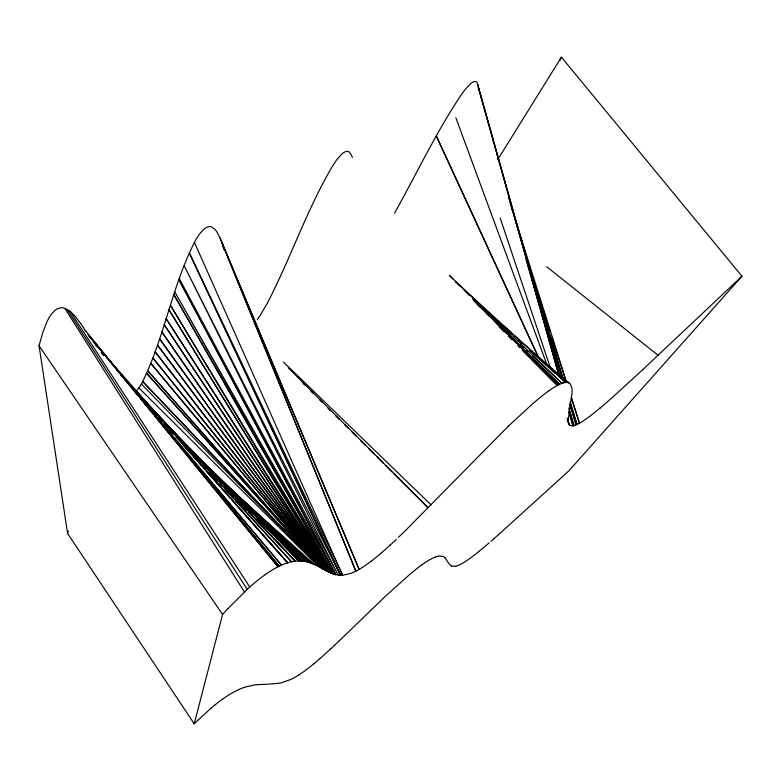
<?xml version="1.0" encoding="UTF-8"?>
<svg xmlns="http://www.w3.org/2000/svg" width="781" height="781" viewBox="0 0 781 781"><rect width="100%" height="100%" fill="white"/><g stroke="black" fill="none" stroke-linecap="round" stroke-linejoin="round"><path stroke-width="1.17" d="M570.931 400.858C571.594 395.098 573.674 388.538 569.935 383.647A179.776 26.163 -36.2 0 0 569.29 383.139L542.043 360.822M570.852 401.327L570.599 402.713M570.198 404.822L568.08 421.242M197.798 720.316L194.225 723.831L67.596 533.433L39.05 345.739L42.838 332.374L47.045 321.577A82.561 31.572 -34.2 0 1 50.267 315.67L54.797 310.408A7.273 2.87 -33.1 0 1 59.629 308.017L62.646 307.675L66.883 309.315A124.784 47.446 -31.2 0 1 70.446 311.599L75.23 316.305L81.078 324.017M194.225 723.831L222.565 614.452L227.993 608.545M67.596 533.433L68.455 531.07M194.401 242.354L342.615 575.255L350.552 573.459A51.927 6.873 -35.9 0 0 353.881 572.102L355.843 571.155L221.609 242.1L359.114 569.388L219.832 237.492L216.64 231.469A117.99 44.712 -34.3 0 0 214.199 228.735L211.075 226.627L208.586 226.695A6.951 2.675 -36.2 0 0 204.124 228.921L199.37 234.212A79.633 29.444 -37 0 0 195.543 240.294C171.781 285.778 164.674 337.978 141.556 383.696A109.047 36.277 -32.7 0 1 138.881 387.893L135.709 391.671M559.85 60.479L561.422 57.169L741.95 276.22L568.919 470.806L498.307 534.848M267.532 302.774C290.981 257.574 307.089 208.761 333.204 164.937A77.67 27.101 -39.3 0 1 337.538 158.728L342.478 153.437M267.18 303.428L260.317 315.163A104.273 34.335 -34.9 0 1 257.271 319.488M394.522 213.193C416.663 173.733 435.974 132.555 461.18 94.891A76.548 24.777 -41.1 0 1 465.935 88.575L471.031 83.303A6.638 2.245 -40.8 0 1 474.76 81.478M497.78 159.539L561.422 57.169M228.062 608.477L248.475 588.21A62.363 9.792 -35.2 0 1 254.313 583.095L258.843 579.414A26.183 4.198 -35.1 0 1 265.062 574.728M406.335 529.684L508.421 426.104M406.003 530.016L398.437 537.338M197.837 720.277L211.309 707.967M508.499 426.026L532.33 404.07A58.106 8.347 -37.2 0 1 538.509 398.847L543.049 395.206A24.318 3.573 -37.2 0 1 548.936 390.793M339.149 640.937L386.078 595.639L410.874 573.43A40.456 4.169 -36 0 1 414.936 570.12L417.991 567.748A16.831 1.767 -36 0 1 422.033 564.741M339.061 641.016L335.176 644.706M396.309 539.359L393.058 542.414A177.951 25.285 -35.2 0 1 390.461 544.816L390.256 545.011M334.844 645.018L330.822 648.777M642.861 369.55L613.427 396.504A166.08 21.946 -36.8 0 1 610.527 399.071L610.254 399.306A99.49 12.594 -37 0 1 600.53 407.672L600.325 407.828M642.939 369.481L741.95 276.22M330.636 648.943L321.938 656.841A126.873 12.516 -35 0 1 320.171 658.403M497.887 535.21L494.061 538.587M493.817 538.792L491.083 541.184M381.196 553.055L381.245 553.026A105.699 14.497 -35.5 0 0 390.178 545.06M489.052 542.941L488.096 543.761A119.034 11.481 -35.9 0 1 486.143 545.431L485.987 545.558A71.911 6.756 -36 0 1 479.309 551.122M600.15 407.965L600.198 407.936A48.451 5.926 -37 0 1 595.034 412.163A31.425 3.798 -37.1 0 1 591.324 415.082L591.188 415.189A23.703 2.851 -37 0 1 590.241 415.912A16.879 2.021 -37 0 1 580.839 422.462A19.955 2.392 -37.1 0 1 577.579 424.2L575.558 425.089M479.075 551.308L479.075 551.308A35.252 3.241 -36.1 0 1 475.453 554.207A22.922 2.089 -36.1 0 1 472.798 556.257L472.7 556.336A17.309 1.572 -36.1 0 1 472.007 556.853A12.34 1.113 -36.1 0 1 464.92 561.842A14.585 1.318 -36.1 0 1 462.254 563.443L460.595 564.341A35.897 3.28 -36.2 0 1 458.564 565.298L455.899 566.196M215.214 704.735L218.231 702.353A18.041 1.933 -34.9 0 1 222.439 699.229M238.469 689.721L238.264 689.818A42.75 4.52 -34.8 0 0 234.944 691.439A28.106 2.997 -34.9 0 0 232.24 692.923L232.123 692.991A21.351 2.284 -34.9 0 0 231.381 693.421A15.317 1.65 -34.9 0 0 222.497 699.161M575.812 424.991L569.642 403.992M435.037 557.165L435.066 557.146A39.821 4.13 -35.9 0 0 432.645 558.2A26.212 2.733 -35.9 0 0 430.546 559.284L430.448 559.333A19.915 2.079 -35.9 0 0 429.853 559.674A14.292 1.503 -36 0 0 422.121 564.653M455.655 566.254L451.486 566M474.809 81.419L476.732 81.966L477.796 84.533A110.756 38.298 -39.3 0 1 478.421 87.98M563.013 382.983A57.159 8.366 -37 0 1 565.717 382.456L529.489 350.064L531.305 351.743M268.42 684.185L280.525 683.072L291.079 679.353A37.8 3.583 -35.4 0 0 293.695 678.006L295.853 676.785A15.376 1.445 -35.4 0 0 299.016 674.852M267.307 684.195L255.309 684.771L245.283 687.036A137.368 13.98 -34.5 0 0 243.906 687.505M340.555 575.333L342.615 575.255L189.344 252.829L340.555 575.333L189.275 252.985M570.794 425.733L573.381 425.733A49.398 5.945 -37.2 0 0 575.538 425.108M442.563 556.316L439.469 556.033A126.834 12.916 -35.5 0 0 438.668 556.131M570.579 425.655L568.91 424.249L567.221 419.67M315.846 565.063L308.036 562.037L196.851 456.446M442.671 556.355L444.565 557.409M451.418 565.971L449.251 564.107L445.326 558.132M315.875 565.083L323.568 569.378M324.964 570.179L333.223 574.074L340.526 575.333L184.101 265.608L338.163 575.187L179.308 278.641L335.85 574.806L178.947 279.666L335.674 574.767L174.759 291.869L333.614 574.201L173.86 294.554L333.165 574.064L170.365 305.205L331.417 573.42L168.911 309.706L330.695 573.108L166.07 318.55L329.26 572.463L164.127 324.574L328.293 571.985L161.784 331.827L327.112 571.38L159.519 338.729L325.989 570.765L157.43 344.987L324.964 570.179L155.097 351.762L323.705 569.456M546.72 266.751L658.051 355.267M545.138 363.946L547.012 365.498M548.897 367.041L567.719 382.534L514.699 335.879M444.633 557.468L445.258 558.064M498.249 321.401L512.873 334.268M518.564 340.35L522.206 343.591M518.564 340.448L521.298 342.869M534.038 354.174L565.883 382.426M238.185 496.462L248.016 505.307M249.959 507.025L313.386 563.921M569.544 425.04L567.221 418.099M226.441 485.382L236.379 494.373M238.185 496.003L313.152 563.814M239.767 498.141L243.379 501.422M251.492 508.802L311.004 562.964L244.453 502.329M238.156 496.589L242.5 500.641M565.727 382.436L455.343 281.385L460.468 286.598M207.766 467.673L210.45 470.162M214.033 473.471L215.829 475.131M219.412 478.441L310.77 562.886M243.994 502.203L241.319 499.703L243.125 501.412M249.354 507.191L247.567 505.532L249.344 507.22M253.815 511.35L257.379 514.679M260.063 517.178L308.251 562.095L253.073 510.589M239.728 498.132L242.393 500.621M246.845 504.78L249.51 507.269M253.786 511.379L308.007 562.027L304.834 561.344L190.564 449.651M506.859 331.72L509.524 334.219M520.195 344.206L523.748 347.535M526.414 350.034L528.19 351.694M532.632 355.863L561.978 383.334L449.631 275.586M236.672 495.671L240.177 499.039M243.692 502.408L251.58 509.993M257.72 515.89L305.078 561.383L237.434 496.296M209.318 469.244L211.075 470.933M230.405 489.531L232.162 491.22M238.996 497.956L243.389 502.183M246.015 504.711L251.277 509.788M253.034 511.477L304.795 561.334L297.024 561.002A198.296 29.863 -34.2 0 0 295.208 561.178L135.874 391.203M283.513 362.072L431.014 504.809M473.325 300.226L559.567 384.34A28.741 4.227 -37.1 0 1 560.328 383.988L560.426 383.949A37.752 5.545 -37.1 0 1 562.984 383.002M473.325 299.738L559.567 384.34M214.765 474.663L301.983 561.002L193.268 452.609M477.162 304.268L480.618 307.694M485.802 312.849L489.257 316.276M493.582 320.571L498.766 325.716M502.222 329.143L507.406 334.297M509.993 336.865L516.046 342.869M517.774 344.587L558.386 384.916L472.485 298.674M303.038 383.344L304.756 385.062M310.799 391.066L313.386 393.644M319.429 399.647L322.016 402.225M328.049 408.229L330.636 410.806M335.82 415.961L339.266 419.387M344.441 424.542L347.896 427.968M352.211 432.264L356.517 436.55M360.832 440.845L365.147 445.131M368.593 448.567L374.636 454.571M377.223 457.149L383.266 463.153M385.853 465.73L391.886 471.734M393.614 473.452L428.125 507.777L288.169 367.734M138.881 387.893L318.257 566.332M449.3 275.39L452.736 278.837M463.894 290.054L469.049 295.228M215.341 475.424L300.48 560.924L193.434 452.57M499.059 326.761L504.175 331.945M508.441 336.279L511.858 339.735M517.832 345.798L519.541 347.525M522.098 350.122L557.097 385.599M170.317 429.159L174.593 433.494M178.878 437.829L182.305 441.294M187.44 446.498L190.008 449.095M220.271 480.832L222.829 483.439M228.804 489.531L230.502 491.278M238.176 499.108L244.99 506.078M247.548 508.685L252.663 513.908M256.929 518.262L298.693 560.924L154.658 411.802M141.371 384.008L318.677 566.557L142.767 381.597L320.112 567.367L146.74 373.396L320.552 567.621L147.824 370.887L321.86 568.373L150.84 363.399L322.787 568.919L152.871 357.981L323.832 569.534M144.485 401.268L146.184 403.025M149.571 406.54L152.959 410.045M193.2 453.576L194.869 455.343M204.905 465.925L207.414 468.571M212.432 473.862L214.101 475.629M216.61 478.275L220.789 482.687M224.137 486.212L226.646 488.857M228.316 490.624L233.334 495.915M235.842 498.561L246.708 510.022M248.387 511.789L295.208 561.178L248.348 511.721M193.122 453.439L195.553 456.094M204.837 465.798L208.088 469.342M213.203 474.633L214.882 476.4M216.552 478.167L221.462 483.478M224.918 486.993L234.007 496.726M236.633 499.362L246.542 509.973M164.908 423.78L167.378 426.475M180.528 440.806L183.818 444.399M196.148 457.842L200.268 462.323M204.378 466.804L206.018 468.6M209.308 472.183L217.528 481.145M219.998 483.829L222.458 486.524M224.928 489.209L233.968 499.069M235.618 500.865L291.528 561.812L130.251 384.437M117.15 370.028L128.611 382.641M137.641 393.614L135.22 390.89L137.583 393.644M146.887 404.119L149.317 406.852M152.559 410.503L154.179 412.319M155.419 413.627L157.04 415.443M158.65 417.259L161.882 420.9M164.303 423.624L173.636 434.207M176.067 436.94L178.498 439.674M178.849 439.996L287.662 562.828A61.826 9.753 -34.9 0 0 283.044 564.487A40.739 6.492 -35 0 0 279.237 566.196L279.081 566.274A30.976 4.959 -35 0 0 278.016 566.801A22.258 3.583 -35.1 0 0 265.169 574.611M158.553 417.288L161.784 420.93M164.205 423.663L166.617 426.387M169.848 430.028L171.459 431.844M182.754 444.584L191.628 454.591M193.239 456.407L196.47 460.048M198.891 462.782L201.313 465.505M205.344 470.055L220.672 487.334M222.282 489.16L225.514 492.801M227.935 495.525L230.356 498.258M231.967 500.074L287.662 562.828L109.291 360.246M94.032 342.908L96.444 345.651M106.079 356.595L107.69 358.42M95.487 344.87L97.84 347.662M116.681 369.969L118.243 371.824M120.606 374.616L122.168 376.471M124.53 379.263L126.092 381.118M128.445 383.91L130.017 385.765M133.16 389.485L134.732 391.349M137.085 394.132L138.647 395.996M141.01 398.779L142.572 400.643M144.924 403.426L146.496 405.29M149.64 409.01L151.211 410.865M153.564 413.657L155.126 415.512M157.489 418.304L159.051 420.158M161.413 422.951L162.975 424.805M165.328 427.597L167.69 430.39M170.043 433.172L171.615 435.037M173.968 437.819L175.53 439.683M177.892 442.466L179.454 444.33M181.817 447.113L184.17 449.905M186.522 452.697L188.094 454.552M190.447 457.344L192.019 459.199M194.371 461.991L195.933 463.846M198.296 466.638L200.649 469.43M203.001 472.212L204.573 474.077M206.926 476.859L208.498 478.724M210.85 481.506L212.422 483.371M214.775 486.153L281.472 565.161L88.614 335.488L279.227 566.205L88.038 334.532L138.227 395.918M140.551 398.749L142.093 400.633M143.636 402.527L145.949 405.359M147.502 407.243L152.9 413.852M154.453 415.746L278.016 566.801L84.817 329.855M39.05 345.739L222.565 614.452M81.126 324.095L82.884 326.761M70.153 311.375L249.783 587.039M67.166 309.471L247.206 589.362M83.128 327.141L84.338 329.074M64.813 308.339L244.433 591.939M85.051 330.236L85.773 331.447M568.9 424.239L568.099 421.379M538.978 358.323L436.306 135.962L535.834 351.87M536.859 354.086L538.9 358.508M220.047 238.01L355.843 571.155L356.663 570.735A21.028 2.743 -35.7 0 0 360.822 568.383A17.797 2.323 -35.7 0 0 371.151 561.227M455.87 117.814L546.973 364.795M352.368 157.44L352.26 157.137A113.518 41.588 -37.1 0 0 350.796 154.013L348.638 151.514L346.579 151.387A6.746 2.46 -38.8 0 0 342.478 153.427M500.201 218.045L550.566 368.378M538.47 295.443L541.819 305.898M543.312 310.545L549.648 330.295M551.884 337.265L566.049 381.401M571.262 397.666L579.463 423.214L571.428 397.695M511.848 208.605L512.951 212.09M513.683 214.414L566.303 381.46M222.819 245.761L223.346 247.479M528.835 267.278L531.685 276.591M534.536 285.914L535.6 289.4M537.025 294.066L539.525 302.218M541.663 309.208L563.042 379.088M570.179 402.381L576.944 424.503L570.276 402.342M508.812 198.159L510.569 203.987M511.975 208.654L563.247 379M510.315 203.441L512.111 209.913M514.454 217.43L561.646 377.057M526.101 259.663L539.876 307.587M540.891 311.092L542.57 316.93M543.244 319.273L559.372 375.378M569.124 409.273L573.83 425.635L568.861 408.033M559.909 376.354L478.392 87.648L558.854 375.319L477.855 84.768M223.717 248.768L223.962 249.637M478.421 87.98L478.538 90.04M435.222 557.078A78.94 8.113 -35.7 0 1 438.541 556.179M319.976 658.568A76.235 7.371 -35.2 0 1 313.816 663.821M313.552 664.035A37.244 3.534 -35.3 0 1 310.077 666.847A24.191 2.284 -35.3 0 1 307.431 668.897L307.324 668.975A18.256 1.718 -35.4 0 1 306.63 669.512A13.013 1.22 -35.4 0 1 299.035 674.852M238.517 689.682A85.061 8.835 -34.7 0 1 243.731 687.592M211.319 707.967A43.248 4.579 -35 0 1 215.195 704.745M565.952 382.378A112.493 16.401 -36.6 0 1 569.154 383.149M549.072 390.646A20.667 3.046 -37.2 0 1 559.528 384.379M380.903 553.309A51.195 6.814 -35.7 0 1 375.983 557.429A33.163 4.364 -35.7 0 1 372.283 560.377L372.137 560.485A24.992 3.27 -35.7 0 1 371.16 561.227M287.984 562.701A122.695 18.929 -34.6 0 1 294.974 561.256M103.717 355.423L101.286 352.7L103.697 355.433M572.971 425.811L569.046 411.743L572.971 425.811"/></g></svg>
